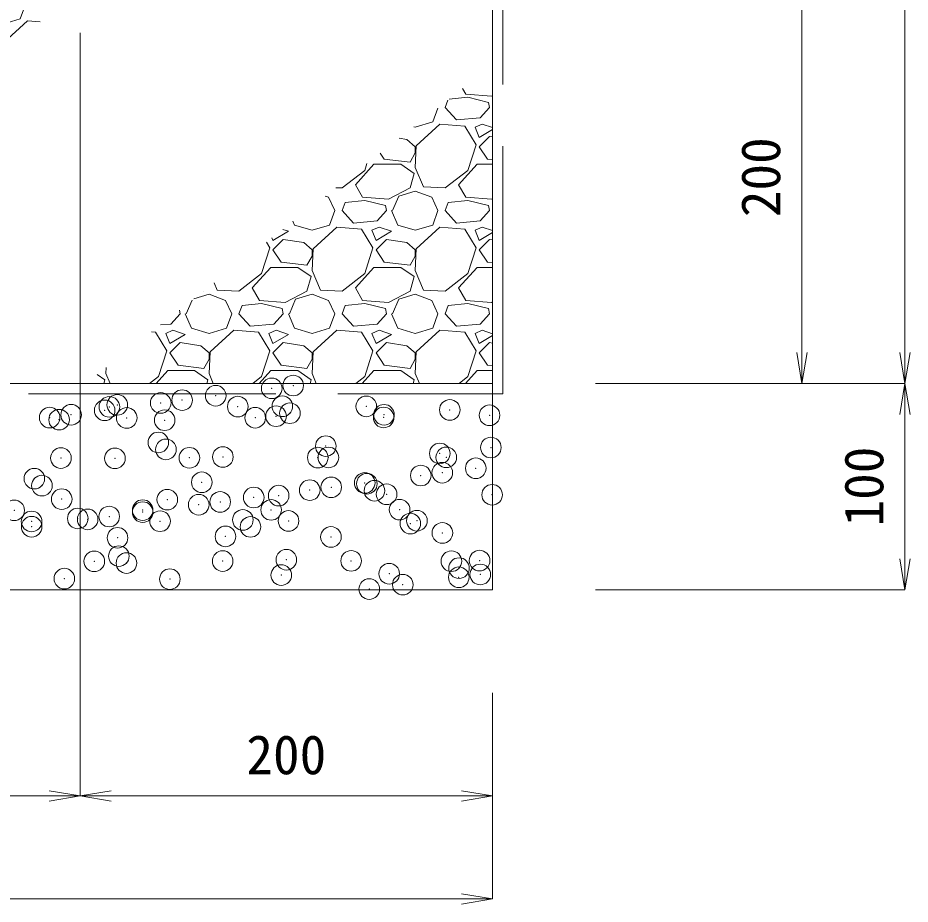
# Model space of a CAD drawing. Units: millimetres at full size, sheet at 1:20. Extents: x 0 to 23340, y -4498 to 8520.
# Drawn here: x 1257.3 to 1690, y 863.7 to 1293.5 of the extents above; entities that cross this region are included whole.
import ezdxf
from ezdxf.enums import TextEntityAlignment as Align

# ---------------------------------------------------------------- set-up
doc = ezdxf.new("R2010")
doc.units = ezdxf.units.MM
doc.header["$LTSCALE"] = 20
doc.header["$PDMODE"] = 32
doc.header["$PDSIZE"] = 10
doc.linetypes.add('DASHED', pattern=[7.5, 6, -1.5])
for name, color, linetype, lineweight in [('KIJUN', 5, 'Continuous', 5), ('SUNPO', 3, 'Continuous', 13), ('TITLE', 7, 'Continuous', 13), ('ﾊｯﾁﾝｸﾞ', 7, 'Continuous', 5)]:
    doc.layers.add(name, color=color, linetype=linetype, lineweight=lineweight)
doc.styles.add('ＭＳ ゴシック', font='')
doc.styles.get('ＭＳ ゴシック').set_extended_font_data('MS Gothic')

# ---------------------------------------------------------------- blocks, each defined once
blk = doc.blocks.new('open_arrow')
at = {"color": 0, "linetype": 'Continuous', "lineweight": -2}
blk.add_lwpolyline([(7.5, 1.25), (0, 0), (7.5, -1.25)], dxfattribs=at)

msp = doc.modelspace()

# ---------------------------------------------------------------- linework, layer by layer
at = {"layer": 'KIJUN', "color": 7, "linetype": 'DASHED', "lineweight": 13}
msp.add_lwpolyline([(867.48, 1621.2), (662.48, 1621.2), (662.48, 1111.2), (1492.48, 1111.2), (1492.48, 1621.2), (1287.48, 1621.2)], dxfattribs=at)
at = {"layer": 'KIJUN', "color": 7, "lineweight": 13}
for points in [[(1287.48, 1616.2), (1287.48, 1336.2), (1267.48, 1316.2), (887.48, 1316.2), (867.48, 1336.2), (867.48, 1616.2), (667.48, 1616.2), (667.48, 1116.2), (1487.48, 1116.2), (1487.48, 1616.2)], [(1487.48, 1116.2), (667.48, 1116.2), (667.48, 1016.2), (1487.48, 1016.2)]]:
    msp.add_lwpolyline(points, close=True, dxfattribs=at)
at = {"layer": 'SUNPO'}
for p, q in [((1687.48, 1116.2), (1687.48, 1781.2)), ((1637.48, 1316.2), (1637.48, 1116.2)), ((1287.48, 1286.2), (1287.48, 916.2)), ((1287.48, 1286.2), (1287.48, 916.2)), ((1537.48, 1116.2), (1637.48, 1116.2)), ((1537.48, 1116.2), (1687.48, 1116.2)), ((1537.48, 1116.2), (1687.48, 1116.2)), ((1687.48, 1016.2), (1687.48, 1116.2)), ((1537.48, 1016.2), (1687.48, 1016.2)), ((1487.48, 966.2), (1487.48, 916.2)), ((1487.48, 966.2), (1487.48, 866.2)), ((867.48, 916.2), (1287.48, 916.2)), ((1287.48, 916.2), (1487.48, 916.2)), ((667.48, 866.2), (1487.48, 866.2))]:
    msp.add_line(p, q, dxfattribs=at)
at = {"layer": 'TITLE'}
for p in [(1380.41, 1113.83), (1390.82, 1115.2), (1336.98, 1108.11), (1353.24, 1110.25), (1299.4, 1103.16), (1301.68, 1104.86), (1305.52, 1105.83), (1326.57, 1106.74), (1363.96, 1104.97), (1385.55, 1105.15), (1426.25, 1105.09), (1466.76, 1103.38), (1272.73, 1099.65), (1277.33, 1098.64), (1283.15, 1101.02), (1310.11, 1099.49), (1328.49, 1098.39), (1372.4, 1099.6), (1382.51, 1100.34), (1389.23, 1101.77), (1434.68, 1099.71), (1434.86, 1101.01), (1486.02, 1100.76), (1325.42, 1087.59), (1406.63, 1085.82), (1329.11, 1084.21), (1461.9, 1082.25), (1486.66, 1085.14), (1278.19, 1080.03), (1304.37, 1079.89), (1340.48, 1080.15), (1356.72, 1080.55), (1402.76, 1080.26), (1407.88, 1080.31), (1465.04, 1080.37), (1463.09, 1072.93), (1479.35, 1075.07), (1265.3, 1070.04), (1346.51, 1068.27), (1452.68, 1071.56), (1268.99, 1066.66), (1398.85, 1064.47), (1409.26, 1065.84), (1425.52, 1067.98), (1426.54, 1067.58), (1430.23, 1064.2), (1278.59, 1060.1), (1329.75, 1059.86), (1371.68, 1060.9), (1383.77, 1061.8), (1436.12, 1062.47), (1487.28, 1062.22), (1345.01, 1057.39), (1355.42, 1058.76), (1255.55, 1054.67), (1301.59, 1051.67), (1317.83, 1054.78), (1317.84, 1053.81), (1380.12, 1054.89), (1442.4, 1055.01), (1263.98, 1049.29), (1264.01, 1046.72), (1286.39, 1050.72), (1291.17, 1050.3), (1326.27, 1049.41), (1366.42, 1050.03), (1370.1, 1046.65), (1388.55, 1049.52), (1447.63, 1048.26), (1450.83, 1049.63), (1463.16, 1043.72), (1305.63, 1041.35), (1357.98, 1042.02), (1409.14, 1041.77), (1294.35, 1029.95), (1306.29, 1032.48), (1309.98, 1029.1), (1356.63, 1030.06), (1387.5, 1030.71), (1418.91, 1030.18), (1467.53, 1030.02), (1481.19, 1030.29), (1471.22, 1026.64), (1279.85, 1021.56), (1331.01, 1021.32), (1385.03, 1023.27), (1437.38, 1023.93), (1471.12, 1022.2), (1481.53, 1023.58), (1427.7, 1016.49), (1443.96, 1018.63)]:
    msp.add_point(p, dxfattribs=at)
at = {"layer": 'ﾊｯﾁﾝｸﾞ'}
for p, q in [((1258.5, 1293), (1261, 1300)), ((1250, 1290.5), (1258.5, 1293)), ((1262, 1292), (1250.5, 1281.5)), ((1268.16, 1291.49), (1262, 1292)), ((1474.5, 1256.5), (1472.94, 1259.17)), ((1475.5, 1255), (1466.38, 1254.04)), ((1487, 1255.5), (1474.5, 1256.5)), ((1485.5, 1252.5), (1475.5, 1255)), ((1487.48, 1255.75), (1487, 1255.5)), ((1464.5, 1250), (1465.86, 1253.63)), ((1486, 1250), (1485.5, 1252.5)), ((1458.5, 1243), (1460.92, 1249.76)), ((1470, 1244), (1464.5, 1250)), ((1486, 1250), (1481.5, 1245)), ((1450, 1240.5), (1458.5, 1243)), ((1462, 1242), (1450.5, 1231.5)), ((1474, 1241), (1462, 1242)), ((1481.5, 1245), (1470, 1244)), ((1482.5, 1242), (1479, 1240.5)), ((1487.48, 1240.34), (1482.5, 1242)), ((1449.33, 1240.7), (1450, 1240.5)), ((1479.5, 1232), (1474, 1241)), ((1479, 1240.5), (1481, 1235.5)), ((1481, 1235.5), (1487.48, 1239.39)), ((1446, 1234.5), (1442.15, 1235.08)), ((1450, 1231), (1446, 1234.5)), ((1486, 1236), (1481, 1231)), ((1487.48, 1235.78), (1486, 1236)), ((1450.5, 1231.5), (1450, 1221)), ((1450, 1228), (1450, 1231)), ((1475.5, 1219.5), (1479.5, 1232)), ((1481, 1231), (1485, 1225)), ((1433.03, 1227.95), (1435, 1225)), ((1435, 1225), (1447.5, 1223.5)), ((1447.5, 1223.5), (1450, 1228)), ((1485, 1225), (1487.48, 1224.7)), ((1421, 1212.5), (1430, 1222.5)), ((1425.5, 1219.5), (1426.59, 1222.91)), ((1430, 1222.5), (1443, 1222.5)), ((1443, 1222.5), (1449.5, 1218)), ((1450, 1221), (1454, 1211.5)), ((1471, 1212.5), (1480, 1222.5)), ((1480, 1222.5), (1487.48, 1222.5)), ((1414.5, 1211), (1425.5, 1219.5)), ((1449.5, 1218), (1447.5, 1211)), ((1464.5, 1211), (1475.5, 1219.5)), ((1424.5, 1206.5), (1421, 1212.5)), ((1454, 1211.5), (1464.5, 1211)), ((1474.5, 1206.5), (1471, 1212.5)), ((1411.55, 1211.14), (1414.5, 1211)), ((1447.5, 1211), (1437, 1205.5)), ((1442, 1207), (1450, 1209.5)), ((1450, 1209.5), (1458, 1206.5)), ((1406.39, 1207.1), (1408, 1206.5)), ((1408, 1206.5), (1411, 1200)), ((1414.5, 1200), (1416, 1204)), ((1425.5, 1205), (1416, 1204)), ((1437, 1205.5), (1424.5, 1206.5)), ((1435.5, 1202.5), (1425.5, 1205)), ((1439, 1200), (1442, 1207)), ((1458, 1206.5), (1461, 1200)), ((1464.5, 1200), (1466, 1204)), ((1475.5, 1205), (1466, 1204)), ((1487, 1205.5), (1474.5, 1206.5)), ((1485.5, 1202.5), (1475.5, 1205)), ((1487.48, 1205.75), (1487, 1205.5)), ((1408.5, 1193), (1411, 1200)), ((1420, 1194), (1414.5, 1200)), ((1436, 1200), (1431.5, 1195)), ((1436, 1200), (1435.5, 1202.5)), ((1438.5, 1200), (1441.5, 1193)), ((1458.5, 1193), (1461, 1200)), ((1470, 1194), (1464.5, 1200)), ((1486, 1200), (1481.5, 1195)), ((1486, 1200), (1485.5, 1202.5)), ((1390.71, 1194.83), (1391.5, 1193)), ((1431.5, 1195), (1420, 1194)), ((1481.5, 1195), (1470, 1194)), ((1381, 1185.5), (1388.5, 1190)), ((1388.5, 1190), (1385.72, 1190.93)), ((1391.5, 1193), (1400, 1190.5)), ((1400, 1190.5), (1408.5, 1193)), ((1412, 1192), (1400.5, 1181.5)), ((1424, 1191), (1412, 1192)), ((1429.5, 1182), (1424, 1191)), ((1432.5, 1192), (1429, 1190.5)), ((1429, 1190.5), (1431, 1185.5)), ((1431, 1185.5), (1438.5, 1190)), ((1438.5, 1190), (1432.5, 1192)), ((1441.5, 1193), (1450, 1190.5)), ((1450, 1190.5), (1458.5, 1193)), ((1462, 1192), (1450.5, 1181.5)), ((1474, 1191), (1462, 1192)), ((1479.5, 1182), (1474, 1191)), ((1482.5, 1192), (1479, 1190.5)), ((1479, 1190.5), (1481, 1185.5)), ((1487.48, 1190.34), (1482.5, 1192)), ((1380.47, 1186.82), (1381, 1185.5)), ((1386, 1186), (1381, 1181)), ((1396, 1184.5), (1386, 1186)), ((1436, 1186), (1431, 1181)), ((1446, 1184.5), (1436, 1186)), ((1481, 1185.5), (1487.48, 1189.39)), ((1486, 1186), (1481, 1181)), ((1487.48, 1185.78), (1486, 1186)), ((1375.5, 1169.5), (1379.5, 1182)), ((1379.5, 1182), (1377.82, 1184.75)), ((1400, 1181), (1396, 1184.5)), ((1400.5, 1181.5), (1400, 1171)), ((1425.5, 1169.5), (1429.5, 1182)), ((1450, 1181), (1446, 1184.5)), ((1450.5, 1181.5), (1450, 1171)), ((1475.5, 1169.5), (1479.5, 1182)), ((1381, 1181), (1385, 1175)), ((1397.5, 1173.5), (1400, 1178)), ((1400, 1178), (1400, 1181)), ((1431, 1181), (1435, 1175)), ((1447.5, 1173.5), (1450, 1178)), ((1450, 1178), (1450, 1181)), ((1481, 1181), (1485, 1175)), ((1385, 1175), (1397.5, 1173.5)), ((1435, 1175), (1447.5, 1173.5)), ((1485, 1175), (1487.48, 1174.7)), ((1364.5, 1161), (1375.5, 1169.5)), ((1371, 1162.5), (1380, 1172.5)), ((1380, 1172.5), (1393, 1172.5)), ((1393, 1172.5), (1399.5, 1168)), ((1400, 1171), (1404, 1161.5)), ((1414.5, 1161), (1425.5, 1169.5)), ((1421, 1162.5), (1430, 1172.5)), ((1430, 1172.5), (1443, 1172.5)), ((1443, 1172.5), (1449.5, 1168)), ((1450, 1171), (1454, 1161.5)), ((1464.5, 1161), (1475.5, 1169.5)), ((1471, 1162.5), (1480, 1172.5)), ((1480, 1172.5), (1487.48, 1172.5)), ((1352.54, 1164.97), (1354, 1161.5)), ((1399.5, 1168), (1397.5, 1161)), ((1449.5, 1168), (1447.5, 1161)), ((1347.5, 1161), (1347.41, 1160.95)), ((1347.51, 1161.03), (1347.5, 1161)), ((1354, 1161.5), (1364.5, 1161)), ((1374.5, 1156.5), (1371, 1162.5)), ((1397.5, 1161), (1387, 1155.5)), ((1404, 1161.5), (1414.5, 1161)), ((1424.5, 1156.5), (1421, 1162.5)), ((1447.5, 1161), (1437, 1155.5)), ((1454, 1161.5), (1464.5, 1161)), ((1474.5, 1156.5), (1471, 1162.5)), ((1339, 1150), (1341.82, 1156.58)), ((1342.6, 1157.19), (1350, 1159.5)), ((1350, 1159.5), (1358, 1156.5)), ((1358, 1156.5), (1361, 1150)), ((1387, 1155.5), (1374.5, 1156.5)), ((1389, 1150), (1392, 1157)), ((1392, 1157), (1400, 1159.5)), ((1400, 1159.5), (1408, 1156.5)), ((1408, 1156.5), (1411, 1150)), ((1437, 1155.5), (1424.5, 1156.5)), ((1439, 1150), (1442, 1157)), ((1442, 1157), (1450, 1159.5)), ((1450, 1159.5), (1458, 1156.5)), ((1458, 1156.5), (1461, 1150)), ((1487, 1155.5), (1474.5, 1156.5)), ((1487.48, 1155.75), (1487, 1155.5)), ((1336, 1150), (1335.65, 1151.75)), ((1364.5, 1150), (1366, 1154)), ((1375.5, 1155), (1366, 1154)), ((1385.5, 1152.5), (1375.5, 1155)), ((1386, 1150), (1385.5, 1152.5)), ((1414.5, 1150), (1416, 1154)), ((1425.5, 1155), (1416, 1154)), ((1435.5, 1152.5), (1425.5, 1155)), ((1436, 1150), (1435.5, 1152.5)), ((1464.5, 1150), (1466, 1154)), ((1475.5, 1155), (1466, 1154)), ((1485.5, 1152.5), (1475.5, 1155)), ((1486, 1150), (1485.5, 1152.5)), ((1336, 1150), (1331.5, 1145)), ((1338.5, 1150), (1341.5, 1143)), ((1358.5, 1143), (1361, 1150)), ((1370, 1144), (1364.5, 1150)), ((1386, 1150), (1381.5, 1145)), ((1388.5, 1150), (1391.5, 1143)), ((1408.5, 1143), (1411, 1150)), ((1420, 1144), (1414.5, 1150)), ((1436, 1150), (1431.5, 1145)), ((1438.5, 1150), (1441.5, 1143)), ((1458.5, 1143), (1461, 1150)), ((1470, 1144), (1464.5, 1150)), ((1486, 1150), (1481.5, 1145)), ((1331.5, 1145), (1326.46, 1144.56)), ((1341.5, 1143), (1350, 1140.5)), ((1350, 1140.5), (1358.5, 1143)), ((1381.5, 1145), (1370, 1144)), ((1391.5, 1143), (1400, 1140.5)), ((1400, 1140.5), (1408.5, 1143)), ((1431.5, 1145), (1420, 1144)), ((1441.5, 1143), (1450, 1140.5)), ((1450, 1140.5), (1458.5, 1143)), ((1481.5, 1145), (1470, 1144)), ((1324, 1141), (1322.11, 1141.16)), ((1329.5, 1132), (1324, 1141)), ((1332.5, 1142), (1329, 1140.5)), ((1329, 1140.5), (1331, 1135.5)), ((1331, 1135.5), (1338.5, 1140)), ((1338.5, 1140), (1332.5, 1142)), ((1362, 1142), (1350.5, 1131.5)), ((1374, 1141), (1362, 1142)), ((1379.5, 1132), (1374, 1141)), ((1382.5, 1142), (1379, 1140.5)), ((1379, 1140.5), (1381, 1135.5)), ((1381, 1135.5), (1388.5, 1140)), ((1388.5, 1140), (1382.5, 1142)), ((1412, 1142), (1400.5, 1131.5)), ((1424, 1141), (1412, 1142)), ((1429.5, 1132), (1424, 1141)), ((1432.5, 1142), (1429, 1140.5)), ((1429, 1140.5), (1431, 1135.5)), ((1431, 1135.5), (1438.5, 1140)), ((1438.5, 1140), (1432.5, 1142)), ((1462, 1142), (1450.5, 1131.5)), ((1474, 1141), (1462, 1142)), ((1479.5, 1132), (1474, 1141)), ((1482.5, 1142), (1479, 1140.5)), ((1479, 1140.5), (1481, 1135.5)), ((1481, 1135.5), (1487.48, 1139.39)), ((1487.48, 1140.34), (1482.5, 1142)), ((1336, 1136), (1331, 1131)), ((1346, 1134.5), (1336, 1136)), ((1350, 1131), (1346, 1134.5)), ((1386, 1136), (1381, 1131)), ((1396, 1134.5), (1386, 1136)), ((1400, 1131), (1396, 1134.5)), ((1436, 1136), (1431, 1131)), ((1446, 1134.5), (1436, 1136)), ((1450, 1131), (1446, 1134.5)), ((1486, 1136), (1481, 1131)), ((1487.48, 1135.78), (1486, 1136)), ((1325.5, 1119.5), (1329.5, 1132)), ((1331, 1131), (1335, 1125)), ((1350.5, 1131.5), (1350, 1121)), ((1350, 1128), (1350, 1131)), ((1375.5, 1119.5), (1379.5, 1132)), ((1381, 1131), (1385, 1125)), ((1400.5, 1131.5), (1400, 1121)), ((1400, 1128), (1400, 1131)), ((1425.5, 1119.5), (1429.5, 1132)), ((1431, 1131), (1435, 1125)), ((1450.5, 1131.5), (1450, 1121)), ((1450, 1128), (1450, 1131)), ((1475.5, 1119.5), (1479.5, 1132)), ((1481, 1131), (1485, 1125)), ((1335, 1125), (1347.5, 1123.5)), ((1347.5, 1123.5), (1350, 1128)), ((1385, 1125), (1397.5, 1123.5)), ((1397.5, 1123.5), (1400, 1128)), ((1435, 1125), (1447.5, 1123.5)), ((1447.5, 1123.5), (1450, 1128)), ((1485, 1125), (1487.48, 1124.7)), ((1300.14, 1123.97), (1300, 1121)), ((1300, 1121), (1302.02, 1116.2)), ((1324.33, 1116.2), (1330, 1122.5)), ((1330, 1122.5), (1343, 1122.5)), ((1343, 1122.5), (1349.5, 1118)), ((1350, 1121), (1352.02, 1116.2)), ((1374.33, 1116.2), (1380, 1122.5)), ((1380, 1122.5), (1393, 1122.5)), ((1393, 1122.5), (1399.5, 1118)), ((1400, 1121), (1402.02, 1116.2)), ((1424.33, 1116.2), (1430, 1122.5)), ((1430, 1122.5), (1443, 1122.5)), ((1443, 1122.5), (1449.5, 1118)), ((1450, 1121), (1452.02, 1116.2)), ((1474.33, 1116.2), (1480, 1122.5)), ((1480, 1122.5), (1487.48, 1122.5)), ((1295.79, 1120.57), (1299.5, 1118)), ((1299.5, 1118), (1298.98, 1116.2)), ((1321.22, 1116.2), (1325.5, 1119.5)), ((1349.5, 1118), (1348.98, 1116.2)), ((1371.22, 1116.2), (1375.5, 1119.5)), ((1399.5, 1118), (1398.98, 1116.2)), ((1421.22, 1116.2), (1425.5, 1119.5)), ((1449.5, 1118), (1448.98, 1116.2)), ((1471.22, 1116.2), (1475.5, 1119.5))]:
    msp.add_line(p, q, dxfattribs=at)

# ---------------------------------------------------------------- block references
at = {"layer": 'SUNPO', "xscale": 2, "yscale": 2}
for p, rotation in [((1637.48, 1116.2), 90), ((1687.48, 1116.2), 90), ((1687.48, 1116.2), 270), ((1687.48, 1016.2), 90), ((1287.48, 916.2), 180), ((1487.48, 916.2), 180), ((1487.48, 866.2), 180)]:
    msp.add_blockref('open_arrow', p, dxfattribs=dict(at, rotation=rotation))
msp.add_blockref('open_arrow', (1287.48, 916.2), dxfattribs=at)

# ---------------------------------------------------------------- texts
at = {"layer": 'SUNPO', "style": 'ＭＳ ゴシック'}
for s, p in [('200', (1617.48, 1216.2)), ('100', (1667.48, 1066.2))]:
    msp.add_text(s, height=18.99, rotation=90, dxfattribs=at).set_placement(p, align=Align.MIDDLE_CENTER)
msp.add_text('200', height=18.99, dxfattribs=at).set_placement((1387.48, 936.2), align=Align.MIDDLE_CENTER)

doc.saveas('drawing.dxf')
